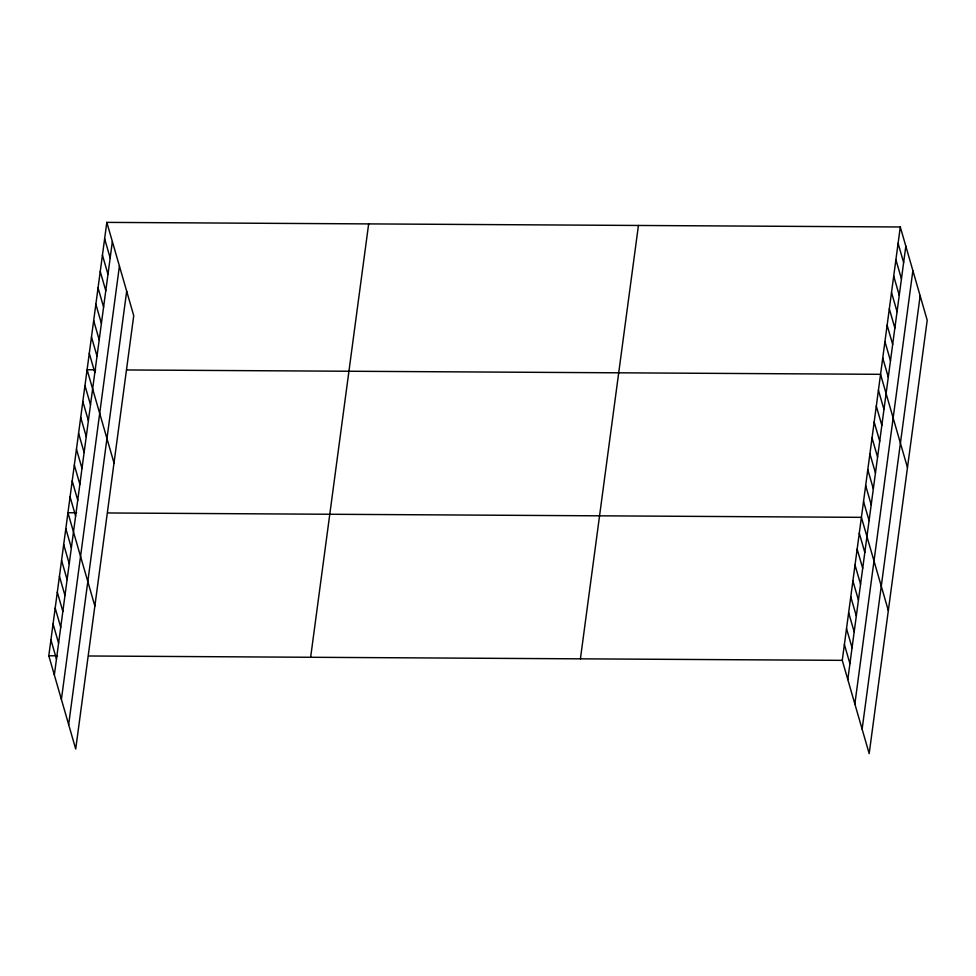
<?xml version="1.0" encoding="UTF-8"?>
<svg xmlns="http://www.w3.org/2000/svg" width="976" height="976" viewBox="0 0 976 976"><rect width="100%" height="100%" fill="white"/><g stroke="black" fill="none" stroke-linecap="round" stroke-linejoin="round"><path stroke-width="1.46" d="M106.823 222.382L133.736 315.651L75.713 749.019L48.8 655.762L106.823 222.382L900.287 226.981L927.2 320.238L869.177 753.618L842.264 660.349L900.287 226.981M54.339 674.965L112.362 241.597M61.403 699.402L119.426 266.033M68.662 724.582L126.685 291.214M310.636 657.275L368.66 223.907M580.415 658.837L638.438 225.468M847.802 679.552L905.826 246.184M854.854 704.001L912.877 270.62M862.125 729.17L920.148 295.801M95.721 369.782L87.096 369.733L114.009 463.002M127.38 369.965L880.547 374.32L907.473 467.589M76.579 512.79L67.942 512.742L94.867 606.011M108.226 512.973L861.405 517.341L888.331 610.598M48.8 655.762L57.438 655.811M89.084 655.994L842.264 660.349M898.091 243.353L903.63 262.556M895.895 259.726L901.446 278.929M893.711 276.098L899.25 295.301M891.515 292.471L897.054 311.673M889.319 308.831L894.87 328.046M887.123 325.203L892.674 344.418M884.939 341.576L890.478 360.791M882.743 357.948L888.294 377.163M878.424 390.217L883.975 409.42M876.302 406.101L881.84 425.316M874.167 421.998L879.718 441.201M872.044 437.882L877.583 457.097M869.921 453.779L875.46 472.982M867.786 469.663L873.337 488.878M865.663 485.56L871.202 504.763M863.528 501.444L869.079 520.659M859.283 533.225L864.821 552.428M857.148 549.122L862.699 568.325M855.025 565.006L860.564 584.209M852.89 580.903L858.441 600.106M850.767 596.787L856.318 615.99M848.644 612.684L854.183 631.887M846.509 628.568L852.06 647.771M844.386 644.465L849.925 663.668M104.627 238.754L110.178 257.969M102.443 255.126L107.982 274.341M100.247 271.499L105.786 290.714M98.051 287.871L103.602 307.086M95.868 304.244L101.406 323.459M93.672 320.616L99.21 339.831M91.476 336.988L97.027 356.191M89.292 353.361L94.831 372.564M84.973 385.63L90.512 404.833M82.838 401.514L88.389 420.717M80.715 417.399L86.254 436.614M78.58 433.295L84.131 452.498M76.457 449.18L81.996 468.395M74.335 465.076L79.873 484.279M72.2 480.961L77.751 500.176M70.077 496.857L75.616 516.06M65.819 528.638L71.358 547.841M63.696 544.523L69.235 563.738M61.561 560.419L67.112 579.622M59.438 576.304L64.977 595.519M57.316 592.2L62.854 611.403M55.181 608.085L60.732 627.3M53.058 623.981L58.597 643.184M50.923 639.866L56.474 659.081"/></g></svg>
